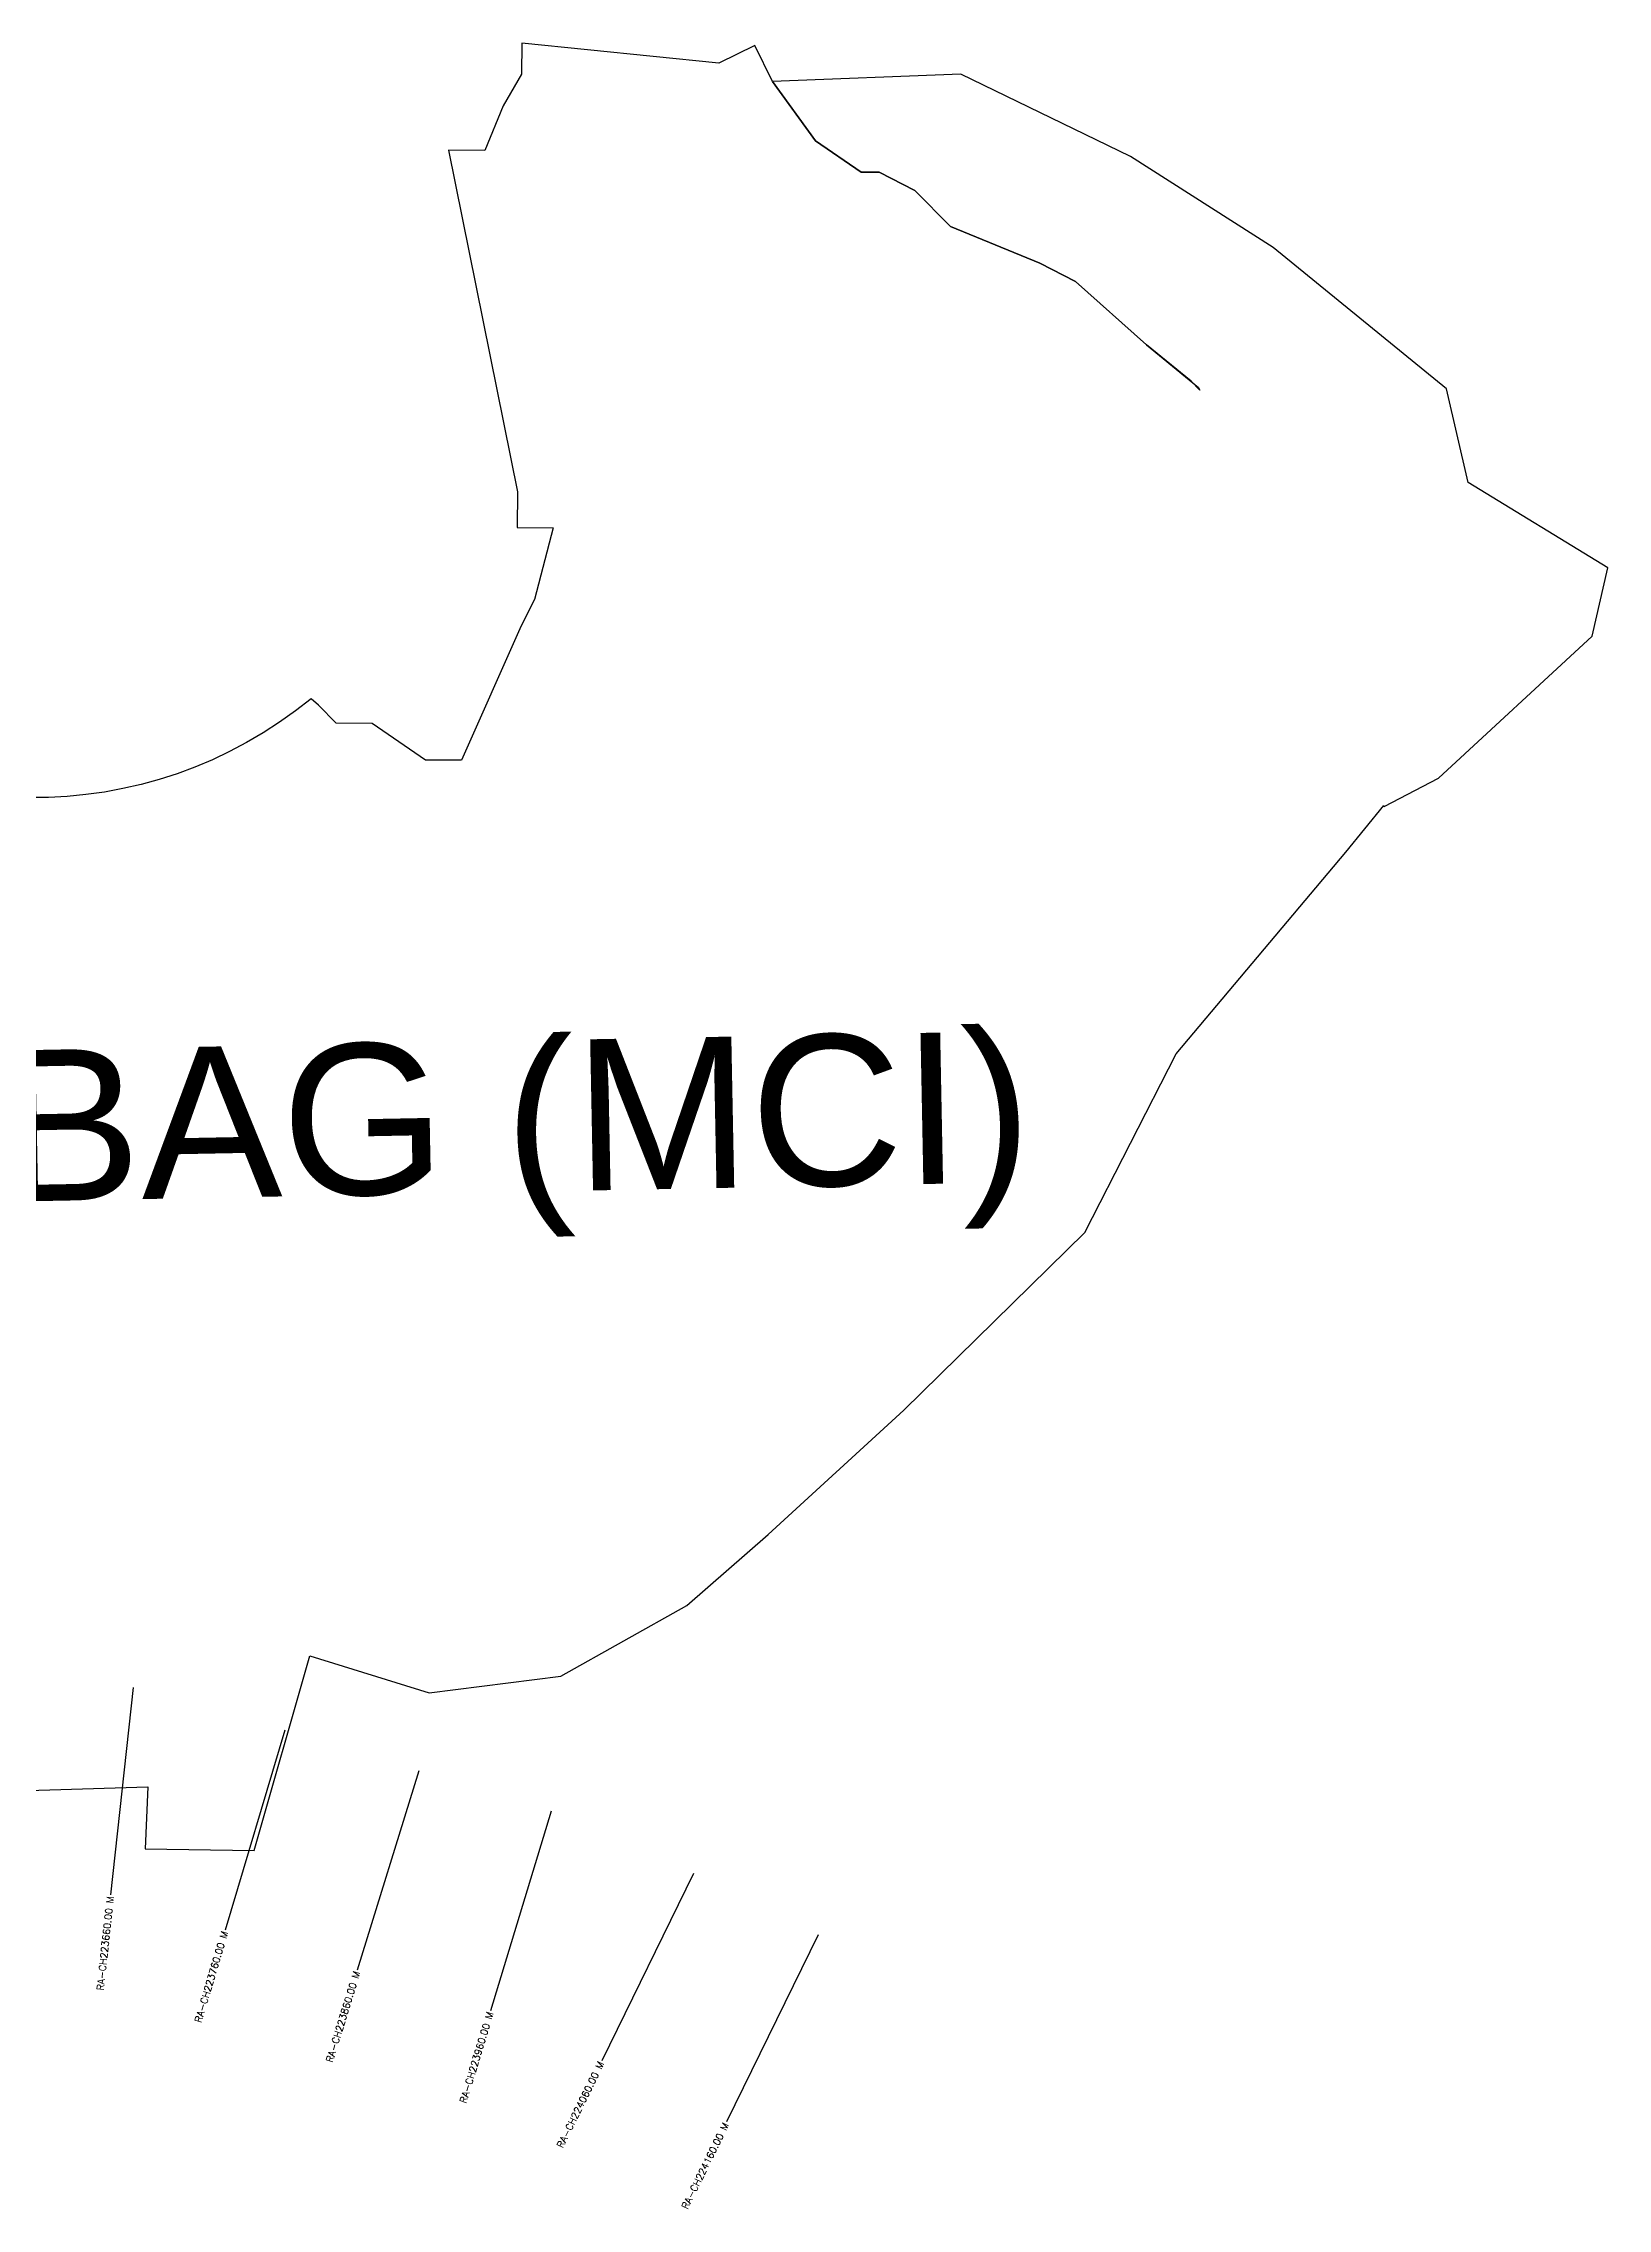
# Model space of a CAD drawing. Header units: metres. Extents: x 274575 to 276891, y 2061879 to 2064161.
# Drawn here: x 275765 to 276891, y 2061879 to 2063436 of the extents above; entities that cross this region are included whole.
import ezdxf
from ezdxf.enums import TextEntityAlignment as Align

# ---------------------------------------------------------------- set-up
doc = ezdxf.new("R2010")
doc.units = ezdxf.units.M
doc.header["$MEASUREMENT"] = 0
for name, color, linetype in [('CS', 134, 'Continuous'), ('CSMark', 6, 'Continuous'), ('VILLAGE BOUNDRY', 10, 'Continuous'), ('VILLAGE NAME', 250, 'Continuous')]:
    doc.layers.add(name, color=color, linetype=linetype)
doc.styles.get("Standard").update_dxf_attribs({"font": 'simplex.shx'})

msp = doc.modelspace()

# ---------------------------------------------------------------- linework, layer by layer
at = {"layer": 'CS'}
for p, q in [((275829.2, 2062253.4), (275813, 2062104.3)), ((275938.4, 2062222.7), (275895.6, 2062078.9)), ((276034.8, 2062193.5), (275990.6, 2062050.1)), ((276130.1, 2062164.5), (276086.6, 2062020.9)), ((276232.6, 2062119.6), (276166.6, 2061984.9)), ((276322.4, 2062075.6), (276256.4, 2061940.9))]:
    msp.add_line(p, q, dxfattribs=at)
at = {"layer": 'VILLAGE BOUNDRY'}
msp.add_lwpolyline([(275628.1, 2062175.5), (275839.9, 2062181.9), (275838, 2062137.5), (275916.4, 2062136.1), (275956.5, 2062276.2), (276042.4, 2062249.6), (276137.1, 2062261.6), (276227.9, 2062312.4), (276286.4, 2062363.5), (276384, 2062453), (276514.2, 2062580.8), (276579.9, 2062709.3), (276702.1, 2062854.5), (276729.4, 2062888), (276729.7, 2062887.3), (276768.8, 2062907.7), (276879.5, 2063009.9), (276890.6, 2063058.9), (276790.1, 2063120.4), (276774.5, 2063187.7), (276649.7, 2063289.5), (276547, 2063354.9), (276424.9, 2063414.1), (276289.4, 2063408.9), (276320.3, 2063366.2), (276353.3, 2063343.7), (276366.2, 2063343.6), (276391.9, 2063330.5), (276417.5, 2063304.5), (276481.8, 2063278.1), (276507.5, 2063264.9), (276558.7, 2063219.3), (276596.1, 2063188.8), (276597.1, 2063186.7), (276590.7, 2063193.2), (276558.7, 2063219.3), (276507.5, 2063264.9), (276481.8, 2063278.1), (276417.5, 2063304.5), (276391.9, 2063330.5), (276366.2, 2063343.6), (276353.3, 2063343.7), (276320.3, 2063366.2), (276289.4, 2063408.9), (276276.7, 2063434.8), (276250.8, 2063422.1), (276109, 2063436.3), (276108.8, 2063414), (276095.6, 2063391.3), (276082.4, 2063359.1), (276056.2, 2063359.4), (276106, 2063113.7), (276105.8, 2063087.9), (276131.6, 2063087.7), (276118.2, 2063036.1), (276108.6, 2063017.3), (276065.6, 2062920.5), (276039.8, 2062920.7), (276001.3, 2062946.9), (275975.5, 2062947.1), (275962.7, 2062960.1), (275957.3, 2062964.8, -0.838806), (275488.6, 2063366.8)], format="xyb", dxfattribs=at)

# ---------------------------------------------------------------- texts
at = {"layer": 'CSMark'}
for s, rotation, p in [('RA-CH223660.00 M', 83.7997, (275812.9, 2062103.3)), ('RA-CH223760.00 M', 73.4144, (275895.3, 2062078)), ('RA-CH223860.00 M', 72.8916, (275990.4, 2062049.2)), ('RA-CH223960.00 M', 73.1412, (276086.3, 2062019.9)), ('RA-CH224060.00 M', 63.897, (276166.2, 2061984)), ('RA-CH224160.00 M', 63.897, (276256, 2061940))]:
    msp.add_text(s, height=5, rotation=rotation, dxfattribs=at).set_placement(p, align=Align.MIDDLE_RIGHT)
at = {"layer": 'VILLAGE NAME', "insert": (275504.3, 2062707.2), "char_height": 108.748, "attachment_point": 1, "rotation": 1.1028}
msp.add_mtext_dynamic_manual_height_columns('{\\fArial|b0|i0|c0|p34;ALIBAG (MCI)}', width=1043.665, gutter_width=543.7, heights=[0], dxfattribs=at)

doc.saveas('drawing.dxf')
